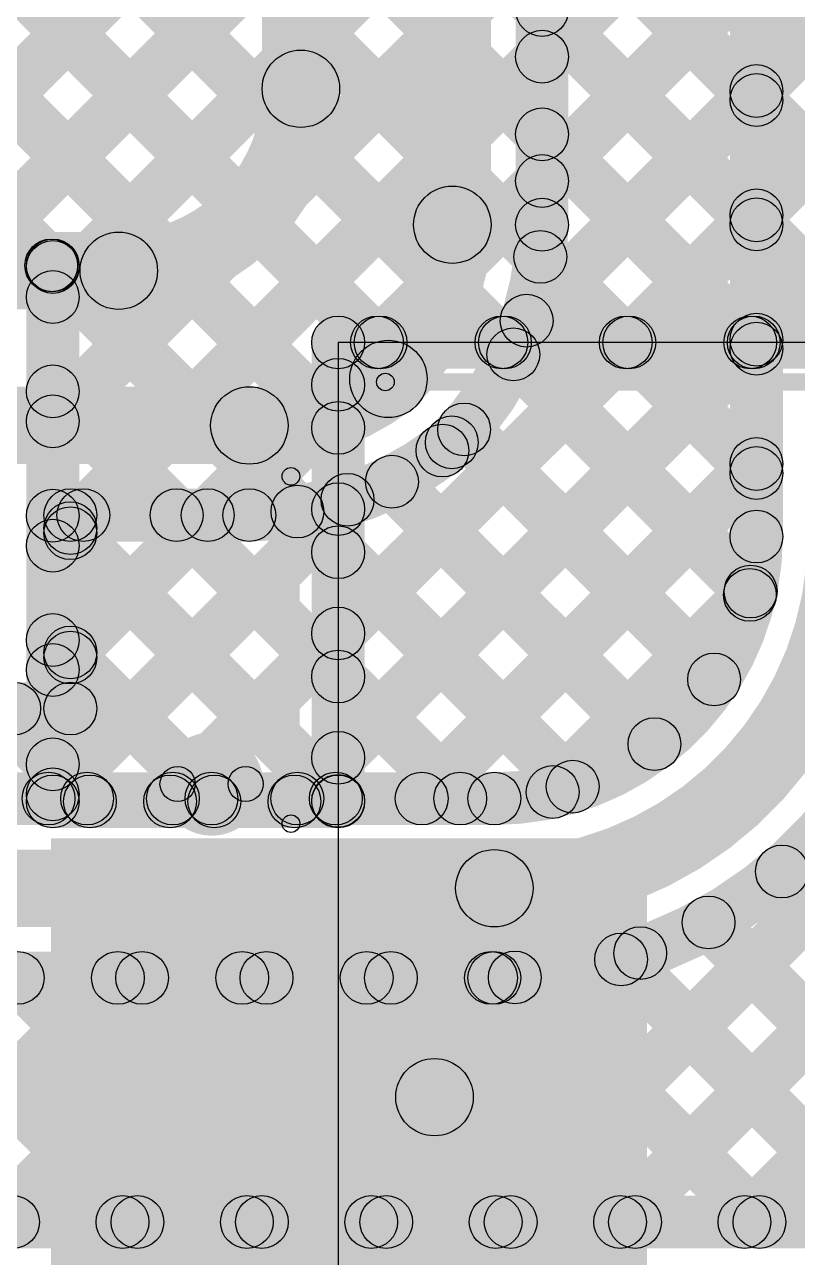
# Model space of a CAD drawing. Header units: millimetres. Extents: x 0 to 210, y 0 to 213.
# Drawn here: x 1.4175 to 1.6371, y 1.9455 to 2.296 of the extents above; entities that cross this region are included whole.
import ezdxf

# ---------------------------------------------------------------- set-up
doc = ezdxf.new("R2010")
doc.units = ezdxf.units.MM
doc.header["$MEASUREMENT"] = 0
for name, color, linetype in [('BottomLayer', 5, 'Continuous'), ('TopLayer', 1, 'Continuous'), ('TopOverlay', 2, 'Continuous'), ('TopPaste', 8, 'Continuous'), ('TopSolder', 216, 'Continuous')]:
    doc.layers.add(name, color=color, linetype=linetype)

# ---------------------------------------------------------------- blocks, each defined once
blk = doc.blocks.new('74437368033_21')
at = {"layer": 'TopLayer'}
blk.add_hatch(color=1, dxfattribs=at).paths.add_polyline_path([(-0.26772, 0.0689), (-0.1063, 0.0689), (-0.1063, -0.0689), (-0.26772, -0.0689)])
at = {"layer": 'TopOverlay'}
for points in [[(-0.20178, 0.17406), (-0.20531, 0.17759), (-0.17846, 0.20444), (-0.17493, 0.20091)], [(-0.17669, 0.20018), (-0.17669, 0.20518), (0.17669, 0.20518), (0.17669, 0.20018)], [(-0.20104, 0.07709), (-0.20604, 0.07709), (-0.20604, 0.17583), (-0.20104, 0.17583)]]:
    blk.add_hatch(color=2, dxfattribs=at).paths.add_polyline_path(points)
h = blk.add_hatch(color=2, dxfattribs=at)
edge = h.paths.add_edge_path()
edge.add_arc((-0.17669, 0.20268), 0.0025, 0, 360)
h = blk.add_hatch(color=2, dxfattribs=at)
edge = h.paths.add_edge_path()
edge.add_arc((-0.17669, 0.20268), 0.0025, 0, 360)
h = blk.add_hatch(color=2, dxfattribs=at)
edge = h.paths.add_edge_path()
edge.add_arc((-0.20354, 0.17583), 0.0025, 0, 360)
h = blk.add_hatch(color=2, dxfattribs=at)
edge = h.paths.add_edge_path()
edge.add_arc((-0.20354, 0.17583), 0.0025, 0, 360)
h = blk.add_hatch(color=2, dxfattribs=at)
edge = h.paths.add_edge_path()
edge.add_arc((-0.23575, 0.08835), 0.005, 0, 360)
h = blk.add_hatch(color=2, dxfattribs=at)
edge = h.paths.add_edge_path()
edge.add_arc((-0.21638, 0.08835), 0.005, 0, 360)
h = blk.add_hatch(color=2, dxfattribs=at)
edge = h.paths.add_edge_path()
edge.add_arc((-0.20354, 0.07709), 0.0025, 0, 360)
at = {"layer": 'TopPaste'}
blk.add_hatch(color=8, dxfattribs=at).paths.add_polyline_path([(-0.26772, 0.0689), (-0.1063, 0.0689), (-0.1063, -0.0689), (-0.26772, -0.0689)])
at = {"layer": 'TopSolder'}
blk.add_hatch(color=216, dxfattribs=at).paths.add_polyline_path([(-0.27172, 0.0729), (-0.1023, 0.0729), (-0.1023, -0.0729), (-0.27172, -0.0729)])
at = {"layer": 'TopOverlay', "const_width": 0.01}
blk.add_lwpolyline([(-0.21638, 0.08835, 1), (-0.23575, 0.08835, 1)], format="xyb", close=True, dxfattribs=at)
at = {"layer": 'TopOverlay'}
for centre, radius in [((-0.17669, 0.20268), 0.0025), ((-0.17669, 0.20268), 0.0025), ((-0.20354, 0.17583), 0.0025), ((-0.20354, 0.17583), 0.0025), ((-0.23575, 0.08835), 0.005), ((-0.21638, 0.08835), 0.005), ((-0.20354, 0.07709), 0.0025)]:
    blk.add_circle(centre, radius, dxfattribs=at)

msp = doc.modelspace()

# ---------------------------------------------------------------- hatches: boundary and pattern name
at = {"layer": 'BottomLayer'}
for points in [[(1.55005, 2.23909), (1.52805, 2.23909), (1.52805, 2.704), (1.55005, 2.704)], [(1.507, 2.27775), (1.485, 2.27775), (1.485, 2.699), (1.507, 2.699)], [(1.57205, 2.23909), (1.55705, 2.23909), (1.55705, 2.69752), (1.57205, 2.69752)], [(1.633, 2.1504), (1.618, 2.1504), (1.618, 2.50052), (1.633, 2.50052)], [(1.56985, 2.28157), (1.55924, 2.29217), (1.6202, 2.35313), (1.6308, 2.34252)], [(1.55924, 2.3302), (1.56985, 2.3408), (1.6308, 2.27985), (1.6202, 2.26924)], [(1.56985, 2.24621), (1.55924, 2.25682), (1.6202, 2.31777), (1.6308, 2.30717)], [(1.55924, 2.29484), (1.56985, 2.30545), (1.6308, 2.2445), (1.6202, 2.23389)], [(1.56549, 2.20649), (1.55488, 2.2171), (1.6202, 2.28242), (1.6308, 2.27181)], [(1.55924, 2.25949), (1.56985, 2.27009), (1.6308, 2.20914), (1.6202, 2.19853)], [(1.46495, 2.0706), (1.45434, 2.0812), (1.6202, 2.24706), (1.6308, 2.23645)], [(0.34, 2.215), (0.34, 2.237), (1.44425, 2.237), (1.44425, 2.215)], [(1.55876, 2.22461), (1.56937, 2.23522), (1.6308, 2.17378), (1.6202, 2.16318)], [(1.55668, 1.9502), (1.54607, 1.9608), (1.8022, 2.21693), (1.8128, 2.20632)], [(1.5003, 2.0706), (1.4897, 2.0812), (1.6202, 2.21171), (1.6308, 2.2011)], [(1.5511, 2.19692), (1.56171, 2.20753), (1.62915, 2.14009), (1.61854, 2.12948)], [(0.46, 2.171), (0.46, 2.193), (1.48136, 2.193), (1.48136, 2.171)], [(1.53708, 2.17558), (1.54769, 2.18619), (1.61877, 2.11511), (1.60816, 2.1045)], [(1.59203, 1.9502), (1.58143, 1.9608), (1.8022, 2.18157), (1.8128, 2.17097)], [(1.53566, 2.0706), (1.52505, 2.0812), (1.6202, 2.17635), (1.6308, 2.16574)], [(1.5166, 2.16071), (1.5272, 2.17132), (1.60181, 2.09672), (1.5912, 2.08611)], [(1.42959, 2.0706), (1.41898, 2.0812), (1.50396, 2.16618), (1.51457, 2.15557)], [(1.4305, 2.149), (1.4305, 2.164), (1.48136, 2.164), (1.48136, 2.149)], [(1.48973, 2.15223), (1.50033, 2.16283), (1.57856, 2.08461), (1.56795, 2.074)], [(1.4358, 2.11217), (1.4252, 2.12277), (1.46423, 2.1618), (1.47483, 2.1512)], [(1.4358, 2.14752), (1.4252, 2.15813), (1.42887, 2.1618), (1.43948, 2.1512)], [(1.4554, 2.1512), (1.46601, 2.1618), (1.54661, 2.0812), (1.536, 2.0706)], [(1.438, 2.1015), (1.423, 2.1015), (1.423, 2.1565), (1.438, 2.1565)], [(1.4252, 2.14605), (1.4358, 2.15665), (1.51125, 2.0812), (1.50064, 2.0706)], [(1.62739, 1.9502), (1.61678, 1.9608), (1.8022, 2.14622), (1.8128, 2.13561)], [(1.57288, 2.07247), (1.56227, 2.08307), (1.61833, 2.13913), (1.62894, 2.12852)], [(1.4252, 2.11069), (1.4358, 2.1213), (1.4759, 2.0812), (1.46529, 2.0706)], [(1.26192, 2.094), (1.26192, 2.109), (1.4305, 2.109), (1.4305, 2.094)], [(1.39424, 2.0706), (1.38363, 2.0812), (1.40923, 2.1068), (1.41983, 2.0962)], [(1.40434, 2.0962), (1.41494, 2.1068), (1.44054, 2.0812), (1.42993, 2.0706)], [(1.26216, 2.0684), (1.26216, 2.0834), (1.551, 2.0834), (1.551, 2.0684)], [(0.525, 2.0394), (0.525, 2.0614), (1.551, 2.0614), (1.551, 2.0394)], [(1.62744, 2.04987), (1.63805, 2.06048), (1.73772, 1.9608), (1.72711, 1.9502)], [(1.60659, 2.03536), (1.6172, 2.04597), (1.70236, 1.9608), (1.69176, 1.9502)], [(1.52132, 1.9502), (1.51072, 1.9608), (1.58717, 2.03725), (1.59777, 2.02665)], [(1.58172, 2.02488), (1.59233, 2.03549), (1.66701, 1.9608), (1.6564, 1.9502)], [(0.5931, 2.0174), (0.5931, 2.0324), (1.551, 2.0324), (1.551, 2.0174)], [(1.33951, 2.0196), (1.35012, 2.0302), (1.41952, 1.9608), (1.40891, 1.9502)], [(1.3799, 1.9502), (1.36929, 1.9608), (1.4387, 2.0302), (1.4493, 2.0196)], [(1.37487, 2.0196), (1.38547, 2.0302), (1.45488, 1.9608), (1.44427, 1.9502)], [(1.41526, 1.9502), (1.40465, 1.9608), (1.47405, 2.0302), (1.48466, 2.0196)], [(1.41022, 2.0196), (1.42083, 2.0302), (1.49023, 1.9608), (1.47962, 1.9502)], [(1.45061, 1.9502), (1.44, 1.9608), (1.50941, 2.0302), (1.52001, 2.0196)], [(1.44558, 2.0196), (1.45619, 2.0302), (1.52559, 1.9608), (1.51498, 1.9502)], [(1.48597, 1.9502), (1.47536, 1.9608), (1.54476, 2.0302), (1.55537, 2.0196)], [(1.48093, 2.0196), (1.49154, 2.0302), (1.56094, 1.9608), (1.55034, 1.9502)], [(1.51629, 2.0196), (1.5269, 2.0302), (1.5963, 1.9608), (1.58569, 1.9502)], [(1.55151, 2.01973), (1.56212, 2.03034), (1.63165, 1.9608), (1.62105, 1.9502)], [(1.308, 1.948), (1.308, 1.963), (1.78, 1.963), (1.78, 1.948)]]:
    msp.add_hatch(color=5, dxfattribs=at).paths.add_polyline_path(points)
h = msp.add_hatch(color=5, dxfattribs=at)
edge = h.paths.add_edge_path()
edge.add_arc((1.56455, 2.30014), 0.0075, 0, 360)
h = msp.add_hatch(color=5, dxfattribs=at)
edge = h.paths.add_edge_path()
edge.add_arc((1.56455, 2.28687), 0.0075, 0, 360)
h = msp.add_hatch(color=5, dxfattribs=at)
edge = h.paths.add_edge_path()
edge.add_arc((1.496, 2.27775), 0.011, 0, 360)
h = msp.add_hatch(color=5, dxfattribs=at)
edge = h.paths.add_edge_path()
edge.add_arc((1.496, 2.27775), 0.011, 0, 360)
h = msp.add_hatch(color=5, dxfattribs=at)
edge = h.paths.add_edge_path()
edge.add_arc((1.6255, 2.27711), 0.0075, 0, 360)
h = msp.add_hatch(color=5, dxfattribs=at)
edge = h.paths.add_edge_path()
edge.add_arc((1.6255, 2.27455), 0.0075, 0, 360)
h = msp.add_hatch(color=5, dxfattribs=at)
edge = h.paths.add_edge_path()
edge.add_arc((1.56455, 2.26479), 0.0075, 0, 360)
h = msp.add_hatch(color=5, dxfattribs=at)
edge = h.paths.add_edge_path()
edge.add_arc((1.56455, 2.25152), 0.0075, 0, 360)
h = msp.add_hatch(color=5, dxfattribs=at)
edge = h.paths.add_edge_path()
edge.add_arc((1.53905, 2.23909), 0.011, 0, 360)
h = msp.add_hatch(color=5, dxfattribs=at)
edge = h.paths.add_edge_path()
edge.add_arc((1.53905, 2.23909), 0.011, 0, 360)
h = msp.add_hatch(color=5, dxfattribs=at)
edge = h.paths.add_edge_path()
edge.add_arc((1.6255, 2.24176), 0.0075, 0, 360)
h = msp.add_hatch(color=5, dxfattribs=at)
edge = h.paths.add_edge_path()
edge.add_arc((1.56455, 2.23909), 0.0075, 0, 360)
h = msp.add_hatch(color=5, dxfattribs=at)
edge = h.paths.add_edge_path()
edge.add_arc((1.56455, 2.23909), 0.0075, 0, 360)
h = msp.add_hatch(color=5, dxfattribs=at)
edge = h.paths.add_edge_path()
edge.add_arc((1.6255, 2.23919), 0.0075, 0, 360)
h = msp.add_hatch(color=5, dxfattribs=at)
edge = h.paths.add_edge_path()
edge.add_arc((1.44425, 2.226), 0.011, 0, 360)
h = msp.add_hatch(color=5, dxfattribs=at)
edge = h.paths.add_edge_path()
edge.add_arc((1.44425, 2.226), 0.011, 0, 360)
h = msp.add_hatch(color=5, dxfattribs=at)
edge = h.paths.add_edge_path()
edge.add_arc((1.56407, 2.22992), 0.0075, 0, 360)
h = msp.add_hatch(color=5, dxfattribs=at)
edge = h.paths.add_edge_path()
edge.add_arc((1.56018, 2.2118), 0.0075, 0, 360)
h = msp.add_hatch(color=5, dxfattribs=at)
edge = h.paths.add_edge_path()
edge.add_arc((1.6255, 2.2064), 0.0075, 0, 360)
h = msp.add_hatch(color=5, dxfattribs=at)
edge = h.paths.add_edge_path()
edge.add_arc((1.5564, 2.20222), 0.0075, 0, 360)
h = msp.add_hatch(color=5, dxfattribs=at)
edge = h.paths.add_edge_path()
edge.add_arc((1.6255, 2.20384), 0.0075, 0, 360)
h = msp.add_hatch(color=5, dxfattribs=at)
edge = h.paths.add_edge_path()
edge.add_arc((1.52088, 2.19523), 0.011, 0, 360)
h = msp.add_hatch(color=5, dxfattribs=at)
edge = h.paths.add_edge_path()
edge.add_arc((1.52088, 2.19523), 0.011, 0, 360)
h = msp.add_hatch(color=5, dxfattribs=at)
edge = h.paths.add_edge_path()
edge.add_arc((1.48136, 2.182), 0.011, 0, 360)
h = msp.add_hatch(color=5, dxfattribs=at)
edge = h.paths.add_edge_path()
edge.add_arc((1.48136, 2.182), 0.011, 0, 360)
h = msp.add_hatch(color=5, dxfattribs=at)
edge = h.paths.add_edge_path()
edge.add_arc((1.54239, 2.18088), 0.0075, 0, 360)
h = msp.add_hatch(color=5, dxfattribs=at)
edge = h.paths.add_edge_path()
edge.add_arc((1.53891, 2.1772), 0.0075, 0, 360)
h = msp.add_hatch(color=5, dxfattribs=at)
edge = h.paths.add_edge_path()
edge.add_arc((1.53891, 2.1772), 0.0075, 0, 360)
h = msp.add_hatch(color=5, dxfattribs=at)
edge = h.paths.add_edge_path()
edge.add_arc((1.53891, 2.1772), 0.0075, 0, 360)
h = msp.add_hatch(color=5, dxfattribs=at)
edge = h.paths.add_edge_path()
edge.add_arc((1.53624, 2.17487), 0.0075, 0, 360)
h = msp.add_hatch(color=5, dxfattribs=at)
edge = h.paths.add_edge_path()
edge.add_arc((1.53624, 2.17487), 0.0075, 0, 360)
h = msp.add_hatch(color=5, dxfattribs=at)
edge = h.paths.add_edge_path()
edge.add_arc((1.53624, 2.17487), 0.0075, 0, 360)
h = msp.add_hatch(color=5, dxfattribs=at)
edge = h.paths.add_edge_path()
edge.add_arc((1.6255, 2.17105), 0.0075, 0, 360)
h = msp.add_hatch(color=5, dxfattribs=at)
edge = h.paths.add_edge_path()
edge.add_arc((1.5219, 2.16601), 0.0075, 0, 360)
h = msp.add_hatch(color=5, dxfattribs=at)
edge = h.paths.add_edge_path()
edge.add_arc((1.6255, 2.16848), 0.0075, 0, 360)
h = msp.add_hatch(color=5, dxfattribs=at)
edge = h.paths.add_edge_path()
edge.add_arc((1.50926, 2.16088), 0.0075, 0, 360)
h = msp.add_hatch(color=5, dxfattribs=at)
edge = h.paths.add_edge_path()
edge.add_arc((1.4305, 2.1565), 0.0075, 0, 360)
h = msp.add_hatch(color=5, dxfattribs=at)
edge = h.paths.add_edge_path()
edge.add_arc((1.4305, 2.1565), 0.0075, 0, 360)
h = msp.add_hatch(color=5, dxfattribs=at)
edge = h.paths.add_edge_path()
edge.add_arc((1.43418, 2.1565), 0.0075, 0, 360)
h = msp.add_hatch(color=5, dxfattribs=at)
edge = h.paths.add_edge_path()
edge.add_arc((1.4607, 2.1565), 0.0075, 0, 360)
h = msp.add_hatch(color=5, dxfattribs=at)
edge = h.paths.add_edge_path()
edge.add_arc((1.46953, 2.1565), 0.0075, 0, 360)
h = msp.add_hatch(color=5, dxfattribs=at)
edge = h.paths.add_edge_path()
edge.add_arc((1.48136, 2.1565), 0.0075, 0, 360)
h = msp.add_hatch(color=5, dxfattribs=at)
edge = h.paths.add_edge_path()
edge.add_arc((1.48136, 2.1565), 0.0075, 0, 360)
h = msp.add_hatch(color=5, dxfattribs=at)
edge = h.paths.add_edge_path()
edge.add_arc((1.49503, 2.15753), 0.0075, 0, 360)
h = msp.add_hatch(color=5, dxfattribs=at)
edge = h.paths.add_edge_path()
edge.add_arc((1.4305, 2.15282), 0.0075, 0, 360)
h = msp.add_hatch(color=5, dxfattribs=at)
edge = h.paths.add_edge_path()
edge.add_arc((1.4305, 2.15135), 0.0075, 0, 360)
h = msp.add_hatch(color=5, dxfattribs=at)
edge = h.paths.add_edge_path()
edge.add_arc((1.6255, 2.1504), 0.0075, 0, 360)
h = msp.add_hatch(color=5, dxfattribs=at)
edge = h.paths.add_edge_path()
edge.add_arc((1.6255, 2.1504), 0.0075, 0, 360)
h = msp.add_hatch(color=5, dxfattribs=at)
edge = h.paths.add_edge_path()
edge.add_arc((1.62384, 2.13478), 0.0075, 0, 360)
h = msp.add_hatch(color=5, dxfattribs=at)
edge = h.paths.add_edge_path()
edge.add_arc((1.62363, 2.13382), 0.0075, 0, 360)
h = msp.add_hatch(color=5, dxfattribs=at)
edge = h.paths.add_edge_path()
edge.add_arc((1.4305, 2.11747), 0.0075, 0, 360)
h = msp.add_hatch(color=5, dxfattribs=at)
edge = h.paths.add_edge_path()
edge.add_arc((1.4305, 2.11599), 0.0075, 0, 360)
h = msp.add_hatch(color=5, dxfattribs=at)
edge = h.paths.add_edge_path()
edge.add_arc((1.61347, 2.1098), 0.0075, 0, 360)
h = msp.add_hatch(color=5, dxfattribs=at)
edge = h.paths.add_edge_path()
edge.add_arc((1.41453, 2.1015), 0.0075, 0, 360)
h = msp.add_hatch(color=5, dxfattribs=at)
edge = h.paths.add_edge_path()
edge.add_arc((1.4305, 2.1015), 0.0075, 0, 360)
h = msp.add_hatch(color=5, dxfattribs=at)
edge = h.paths.add_edge_path()
edge.add_arc((1.4305, 2.1015), 0.0075, 0, 360)
h = msp.add_hatch(color=5, dxfattribs=at)
edge = h.paths.add_edge_path()
edge.add_arc((1.5965, 2.09141), 0.0075, 0, 360)
h = msp.add_hatch(color=5, dxfattribs=at)
edge = h.paths.add_edge_path()
edge.add_arc((1.57326, 2.0793), 0.0075, 0, 360)
h = msp.add_hatch(color=5, dxfattribs=at)
edge = h.paths.add_edge_path()
edge.add_arc((1.42429, 2.0759), 0.0075, 0, 360)
h = msp.add_hatch(color=5, dxfattribs=at)
edge = h.paths.add_edge_path()
edge.add_arc((1.43524, 2.0759), 0.0075, 0, 360)
h = msp.add_hatch(color=5, dxfattribs=at)
edge = h.paths.add_edge_path()
edge.add_arc((1.45964, 2.0759), 0.0075, 0, 360)
h = msp.add_hatch(color=5, dxfattribs=at)
edge = h.paths.add_edge_path()
edge.add_arc((1.47059, 2.0759), 0.0075, 0, 360)
h = msp.add_hatch(color=5, dxfattribs=at)
edge = h.paths.add_edge_path()
edge.add_arc((1.495, 2.0759), 0.0075, 0, 360)
h = msp.add_hatch(color=5, dxfattribs=at)
edge = h.paths.add_edge_path()
edge.add_arc((1.50595, 2.0759), 0.0075, 0, 360)
h = msp.add_hatch(color=5, dxfattribs=at)
edge = h.paths.add_edge_path()
edge.add_arc((1.53035, 2.0759), 0.0075, 0, 360)
h = msp.add_hatch(color=5, dxfattribs=at)
edge = h.paths.add_edge_path()
edge.add_arc((1.5413, 2.0759), 0.0075, 0, 360)
h = msp.add_hatch(color=5, dxfattribs=at)
edge = h.paths.add_edge_path()
edge.add_arc((1.551, 2.0759), 0.0075, 0, 360)
h = msp.add_hatch(color=5, dxfattribs=at)
edge = h.paths.add_edge_path()
edge.add_arc((1.551, 2.0759), 0.0075, 0, 360)
h = msp.add_hatch(color=5, dxfattribs=at)
edge = h.paths.add_edge_path()
edge.add_arc((1.56758, 2.07777), 0.0075, 0, 360)
h = msp.add_hatch(color=5, dxfattribs=at)
edge = h.paths.add_edge_path()
edge.add_arc((1.551, 2.0504), 0.011, 0, 360)
h = msp.add_hatch(color=5, dxfattribs=at)
edge = h.paths.add_edge_path()
edge.add_arc((1.551, 2.0504), 0.011, 0, 360)
h = msp.add_hatch(color=5, dxfattribs=at)
edge = h.paths.add_edge_path()
edge.add_arc((1.63274, 2.05517), 0.0075, 0, 360)
h = msp.add_hatch(color=5, dxfattribs=at)
edge = h.paths.add_edge_path()
edge.add_arc((1.61189, 2.04067), 0.0075, 0, 360)
h = msp.add_hatch(color=5, dxfattribs=at)
edge = h.paths.add_edge_path()
edge.add_arc((1.58702, 2.03018), 0.0075, 0, 360)
h = msp.add_hatch(color=5, dxfattribs=at)
edge = h.paths.add_edge_path()
edge.add_arc((1.59247, 2.03195), 0.0075, 0, 360)
h = msp.add_hatch(color=5, dxfattribs=at)
edge = h.paths.add_edge_path()
edge.add_arc((1.41553, 2.0249), 0.0075, 0, 360)
h = msp.add_hatch(color=5, dxfattribs=at)
edge = h.paths.add_edge_path()
edge.add_arc((1.444, 2.0249), 0.0075, 0, 360)
h = msp.add_hatch(color=5, dxfattribs=at)
edge = h.paths.add_edge_path()
edge.add_arc((1.45088, 2.0249), 0.0075, 0, 360)
h = msp.add_hatch(color=5, dxfattribs=at)
edge = h.paths.add_edge_path()
edge.add_arc((1.47935, 2.0249), 0.0075, 0, 360)
h = msp.add_hatch(color=5, dxfattribs=at)
edge = h.paths.add_edge_path()
edge.add_arc((1.48624, 2.0249), 0.0075, 0, 360)
h = msp.add_hatch(color=5, dxfattribs=at)
edge = h.paths.add_edge_path()
edge.add_arc((1.51471, 2.0249), 0.0075, 0, 360)
h = msp.add_hatch(color=5, dxfattribs=at)
edge = h.paths.add_edge_path()
edge.add_arc((1.52159, 2.0249), 0.0075, 0, 360)
h = msp.add_hatch(color=5, dxfattribs=at)
edge = h.paths.add_edge_path()
edge.add_arc((1.55006, 2.0249), 0.0075, 0, 360)
h = msp.add_hatch(color=5, dxfattribs=at)
edge = h.paths.add_edge_path()
edge.add_arc((1.551, 2.0249), 0.0075, 0, 360)
h = msp.add_hatch(color=5, dxfattribs=at)
edge = h.paths.add_edge_path()
edge.add_arc((1.551, 2.0249), 0.0075, 0, 360)
h = msp.add_hatch(color=5, dxfattribs=at)
edge = h.paths.add_edge_path()
edge.add_arc((1.55681, 2.02504), 0.0075, 0, 360)
h = msp.add_hatch(color=5, dxfattribs=at)
edge = h.paths.add_edge_path()
edge.add_arc((1.41422, 1.9555), 0.0075, 0, 360)
h = msp.add_hatch(color=5, dxfattribs=at)
edge = h.paths.add_edge_path()
edge.add_arc((1.44531, 1.9555), 0.0075, 0, 360)
h = msp.add_hatch(color=5, dxfattribs=at)
edge = h.paths.add_edge_path()
edge.add_arc((1.44957, 1.9555), 0.0075, 0, 360)
h = msp.add_hatch(color=5, dxfattribs=at)
edge = h.paths.add_edge_path()
edge.add_arc((1.48066, 1.9555), 0.0075, 0, 360)
h = msp.add_hatch(color=5, dxfattribs=at)
edge = h.paths.add_edge_path()
edge.add_arc((1.48493, 1.9555), 0.0075, 0, 360)
h = msp.add_hatch(color=5, dxfattribs=at)
edge = h.paths.add_edge_path()
edge.add_arc((1.51602, 1.9555), 0.0075, 0, 360)
h = msp.add_hatch(color=5, dxfattribs=at)
edge = h.paths.add_edge_path()
edge.add_arc((1.52028, 1.9555), 0.0075, 0, 360)
h = msp.add_hatch(color=5, dxfattribs=at)
edge = h.paths.add_edge_path()
edge.add_arc((1.55137, 1.9555), 0.0075, 0, 360)
h = msp.add_hatch(color=5, dxfattribs=at)
edge = h.paths.add_edge_path()
edge.add_arc((1.55564, 1.9555), 0.0075, 0, 360)
h = msp.add_hatch(color=5, dxfattribs=at)
edge = h.paths.add_edge_path()
edge.add_arc((1.58673, 1.9555), 0.0075, 0, 360)
h = msp.add_hatch(color=5, dxfattribs=at)
edge = h.paths.add_edge_path()
edge.add_arc((1.59099, 1.9555), 0.0075, 0, 360)
h = msp.add_hatch(color=5, dxfattribs=at)
edge = h.paths.add_edge_path()
edge.add_arc((1.62208, 1.9555), 0.0075, 0, 360)
h = msp.add_hatch(color=5, dxfattribs=at)
edge = h.paths.add_edge_path()
edge.add_arc((1.62635, 1.9555), 0.0075, 0, 360)
at = {"layer": 'TopLayer'}
for points in [[(1.4308, 2.21323), (1.4202, 2.22384), (1.70942, 2.51306), (1.72003, 2.50246)], [(1.36906, 2.2222), (1.35845, 2.2328), (1.62363, 2.49798), (1.63423, 2.48737)], [(1.4308, 2.17788), (1.4202, 2.18848), (1.73091, 2.49919), (1.74151, 2.48858)], [(1.40441, 2.2222), (1.39381, 2.2328), (1.64703, 2.48603), (1.65764, 2.47542)], [(1.45538, 2.46942), (1.46598, 2.48002), (1.73509, 2.21092), (1.72448, 2.20031)], [(1.4308, 2.14252), (1.4202, 2.15313), (1.7381, 2.47103), (1.74871, 2.46043)], [(1.44622, 2.44322), (1.45683, 2.45383), (1.69973, 2.21092), (1.68913, 2.20031)], [(1.52395, 2.20031), (1.51335, 2.21092), (1.75651, 2.45408), (1.76711, 2.44348)], [(1.38053, 2.4382), (1.39114, 2.4488), (1.62902, 2.21092), (1.61841, 2.20031)], [(1.41589, 2.4382), (1.4265, 2.4488), (1.66438, 2.21092), (1.65377, 2.20031)], [(1.55931, 2.20031), (1.5487, 2.21092), (1.78658, 2.4488), (1.79719, 2.4382)], [(1.59466, 2.20031), (1.58406, 2.21092), (1.82194, 2.4488), (1.83255, 2.4382)], [(1.63002, 2.20031), (1.61941, 2.21092), (1.85729, 2.4488), (1.8679, 2.4382)], [(1.35204, 2.43134), (1.36265, 2.44194), (1.59367, 2.21092), (1.58306, 2.20031)], [(1.35204, 2.39598), (1.36265, 2.40659), (1.55831, 2.21092), (1.5477, 2.20031)], [(1.35204, 2.36062), (1.36265, 2.37123), (1.52296, 2.21092), (1.51235, 2.20031)], [(1.30457, 2.33739), (1.31517, 2.34799), (1.43036, 2.2328), (1.41976, 2.2222)], [(1.33992, 2.33739), (1.35053, 2.34799), (1.51192, 2.1866), (1.50131, 2.176)], [(1.3535, 2.22), (1.3535, 2.235), (1.4255, 2.235), (1.4255, 2.22)], [(1.4202, 2.22176), (1.4308, 2.23236), (1.51192, 2.15125), (1.50131, 2.14064)], [(1.433, 2.07508), (1.418, 2.07508), (1.418, 2.2275), (1.433, 2.2275)], [(1.50661, 2.19812), (1.50661, 2.21312), (2.0445, 2.21312), (2.0445, 2.19812)], [(1.51411, 2.07508), (1.49911, 2.07508), (1.49911, 2.20562), (1.51411, 2.20562)], [(1.4308, 2.10717), (1.4202, 2.11777), (1.50131, 2.19889), (1.51192, 2.18828)], [(1.4202, 2.1864), (1.4308, 2.19701), (1.51192, 2.11589), (1.50131, 2.10529)], [(1.4308, 2.07181), (1.4202, 2.08242), (1.50131, 2.16353), (1.51192, 2.15292)], [(1.4202, 2.15105), (1.4308, 2.16165), (1.51192, 2.08054), (1.50131, 2.06993)], [(1.46413, 2.06978), (1.45352, 2.08039), (1.50131, 2.12818), (1.51192, 2.11757)], [(1.4202, 2.11569), (1.4308, 2.1263), (1.47671, 2.08039), (1.46611, 2.06978)], [(1.49948, 2.06978), (1.48888, 2.08039), (1.50131, 2.09282), (1.51192, 2.08221)], [(1.4202, 2.08034), (1.4308, 2.09094), (1.44136, 2.08039), (1.43075, 2.06978)], [(1.4255, 2.06758), (1.4255, 2.08258), (1.50661, 2.08258), (1.50661, 2.06758)], [(1.39115, 1.98), (1.39115, 2.002), (1.53399, 2.002), (1.53399, 1.98)]]:
    msp.add_hatch(color=1, dxfattribs=at).paths.add_polyline_path(points)
h = msp.add_hatch(color=1, dxfattribs=at)
edge = h.paths.add_edge_path()
edge.add_arc((1.42506, 2.2275), 0.0075, 0, 360)
h = msp.add_hatch(color=1, dxfattribs=at)
edge = h.paths.add_edge_path()
edge.add_arc((1.4255, 2.2275), 0.0075, 0, 360)
h = msp.add_hatch(color=1, dxfattribs=at)
edge = h.paths.add_edge_path()
edge.add_arc((1.4255, 2.2275), 0.0075, 0, 360)
h = msp.add_hatch(color=1, dxfattribs=at)
edge = h.paths.add_edge_path()
edge.add_arc((1.4255, 2.22706), 0.0075, 0, 360)
h = msp.add_hatch(color=1, dxfattribs=at)
edge = h.paths.add_edge_path()
edge.add_arc((1.4255, 2.21853), 0.0075, 0, 360)
h = msp.add_hatch(color=1, dxfattribs=at)
edge = h.paths.add_edge_path()
edge.add_arc((1.50661, 2.20562), 0.0075, 0, 360)
h = msp.add_hatch(color=1, dxfattribs=at)
edge = h.paths.add_edge_path()
edge.add_arc((1.50661, 2.20562), 0.0075, 0, 360)
h = msp.add_hatch(color=1, dxfattribs=at)
edge = h.paths.add_edge_path()
edge.add_arc((1.51765, 2.20562), 0.0075, 0, 360)
h = msp.add_hatch(color=1, dxfattribs=at)
edge = h.paths.add_edge_path()
edge.add_arc((1.51865, 2.20562), 0.0075, 0, 360)
h = msp.add_hatch(color=1, dxfattribs=at)
edge = h.paths.add_edge_path()
edge.add_arc((1.55301, 2.20562), 0.0075, 0, 360)
h = msp.add_hatch(color=1, dxfattribs=at)
edge = h.paths.add_edge_path()
edge.add_arc((1.55401, 2.20562), 0.0075, 0, 360)
h = msp.add_hatch(color=1, dxfattribs=at)
edge = h.paths.add_edge_path()
edge.add_arc((1.58836, 2.20562), 0.0075, 0, 360)
h = msp.add_hatch(color=1, dxfattribs=at)
edge = h.paths.add_edge_path()
edge.add_arc((1.58936, 2.20562), 0.0075, 0, 360)
h = msp.add_hatch(color=1, dxfattribs=at)
edge = h.paths.add_edge_path()
edge.add_arc((1.62372, 2.20562), 0.0075, 0, 360)
h = msp.add_hatch(color=1, dxfattribs=at)
edge = h.paths.add_edge_path()
edge.add_arc((1.62472, 2.20562), 0.0075, 0, 360)
h = msp.add_hatch(color=1, dxfattribs=at)
edge = h.paths.add_edge_path()
edge.add_arc((1.4255, 2.1917), 0.0075, 0, 360)
h = msp.add_hatch(color=1, dxfattribs=at)
edge = h.paths.add_edge_path()
edge.add_arc((1.50661, 2.19358), 0.0075, 0, 360)
h = msp.add_hatch(color=1, dxfattribs=at)
edge = h.paths.add_edge_path()
edge.add_arc((1.4255, 2.18318), 0.0075, 0, 360)
h = msp.add_hatch(color=1, dxfattribs=at)
edge = h.paths.add_edge_path()
edge.add_arc((1.50661, 2.1813), 0.0075, 0, 360)
h = msp.add_hatch(color=1, dxfattribs=at)
edge = h.paths.add_edge_path()
edge.add_arc((1.4255, 2.15635), 0.0075, 0, 360)
h = msp.add_hatch(color=1, dxfattribs=at)
edge = h.paths.add_edge_path()
edge.add_arc((1.50661, 2.15823), 0.0075, 0, 360)
h = msp.add_hatch(color=1, dxfattribs=at)
edge = h.paths.add_edge_path()
edge.add_arc((1.4255, 2.14782), 0.0075, 0, 360)
h = msp.add_hatch(color=1, dxfattribs=at)
edge = h.paths.add_edge_path()
edge.add_arc((1.50661, 2.14595), 0.0075, 0, 360)
h = msp.add_hatch(color=1, dxfattribs=at)
edge = h.paths.add_edge_path()
edge.add_arc((1.4255, 2.12099), 0.0075, 0, 360)
h = msp.add_hatch(color=1, dxfattribs=at)
edge = h.paths.add_edge_path()
edge.add_arc((1.50661, 2.12287), 0.0075, 0, 360)
h = msp.add_hatch(color=1, dxfattribs=at)
edge = h.paths.add_edge_path()
edge.add_arc((1.4255, 2.11247), 0.0075, 0, 360)
h = msp.add_hatch(color=1, dxfattribs=at)
edge = h.paths.add_edge_path()
edge.add_arc((1.50661, 2.11059), 0.0075, 0, 360)
h = msp.add_hatch(color=1, dxfattribs=at)
edge = h.paths.add_edge_path()
edge.add_arc((1.4255, 2.08564), 0.0075, 0, 360)
h = msp.add_hatch(color=1, dxfattribs=at)
edge = h.paths.add_edge_path()
edge.add_arc((1.50661, 2.08752), 0.0075, 0, 360)
h = msp.add_hatch(color=1, dxfattribs=at)
edge = h.paths.add_edge_path()
edge.add_arc((1.4255, 2.07711), 0.0075, 0, 360)
h = msp.add_hatch(color=1, dxfattribs=at)
edge = h.paths.add_edge_path()
edge.add_arc((1.4255, 2.07508), 0.0075, 0, 360)
h = msp.add_hatch(color=1, dxfattribs=at)
edge = h.paths.add_edge_path()
edge.add_arc((1.4255, 2.07508), 0.0075, 0, 360)
h = msp.add_hatch(color=1, dxfattribs=at)
edge = h.paths.add_edge_path()
edge.add_arc((1.43605, 2.07508), 0.0075, 0, 360)
h = msp.add_hatch(color=1, dxfattribs=at)
edge = h.paths.add_edge_path()
edge.add_arc((1.45883, 2.07508), 0.0075, 0, 360)
h = msp.add_hatch(color=1, dxfattribs=at)
edge = h.paths.add_edge_path()
edge.add_arc((1.47141, 2.07508), 0.0075, 0, 360)
h = msp.add_hatch(color=1, dxfattribs=at)
edge = h.paths.add_edge_path()
edge.add_arc((1.49418, 2.07508), 0.0075, 0, 360)
h = msp.add_hatch(color=1, dxfattribs=at)
edge = h.paths.add_edge_path()
edge.add_arc((1.50661, 2.07523), 0.0075, 0, 360)
h = msp.add_hatch(color=1, dxfattribs=at)
edge = h.paths.add_edge_path()
edge.add_arc((1.50661, 2.07508), 0.0075, 0, 360)
h = msp.add_hatch(color=1, dxfattribs=at)
edge = h.paths.add_edge_path()
edge.add_arc((1.50661, 2.07508), 0.0075, 0, 360)
h = msp.add_hatch(color=1, dxfattribs=at)
edge = h.paths.add_edge_path()
edge.add_arc((1.53399, 1.991), 0.011, 0, 360)

# ---------------------------------------------------------------- linework, layer by layer
at = {"layer": 'BottomLayer'}
for points, const_width in [([(1.496, 2.27775, -0.414214), (1.44425, 2.226)], 0.022), ([(1.53905, 2.23909, -0.198912), (1.52088, 2.19523)], 0.022), ([(1.56455, 2.23909, -0.198912), (1.53891, 2.1772)], 0.015), ([(1.52088, 2.19523, -0.162954), (1.48136, 2.182)], 0.022), ([(1.53891, 2.1772, -0.034829), (1.53624, 2.17487)], 0.015), ([(1.53891, 2.1772, -0.034829), (1.53624, 2.17487)], 0.015), ([(1.53624, 2.17487, -0.162954), (1.48136, 2.1565)], 0.015), ([(1.651, 2.1504, -0.414214), (1.551, 2.0504)], 0.022), ([(1.6765, 2.1504, -0.414214), (1.551, 2.0249)], 0.015), ([(1.6255, 2.1504, -0.414214), (1.551, 2.0759)], 0.015)]:
    msp.add_lwpolyline(points, format="xyb", dxfattribs=dict(at, const_width=const_width))
for centre, radius in [((1.56455, 2.30014), 0.0075), ((1.56455, 2.28687), 0.0075), ((1.496, 2.27775), 0.011), ((1.496, 2.27775), 0.011), ((1.6255, 2.27711), 0.0075), ((1.6255, 2.27455), 0.0075), ((1.56455, 2.26479), 0.0075), ((1.56455, 2.25152), 0.0075), ((1.53905, 2.23909), 0.011), ((1.53905, 2.23909), 0.011), ((1.6255, 2.24176), 0.0075), ((1.56455, 2.23909), 0.0075), ((1.56455, 2.23909), 0.0075), ((1.6255, 2.23919), 0.0075), ((1.44425, 2.226), 0.011), ((1.44425, 2.226), 0.011), ((1.56407, 2.22992), 0.0075), ((1.56018, 2.2118), 0.0075), ((1.6255, 2.2064), 0.0075), ((1.5564, 2.20222), 0.0075), ((1.6255, 2.20384), 0.0075), ((1.52088, 2.19523), 0.011), ((1.52088, 2.19523), 0.011), ((1.48136, 2.182), 0.011), ((1.48136, 2.182), 0.011), ((1.54239, 2.18088), 0.0075), ((1.53891, 2.1772), 0.0075), ((1.53891, 2.1772), 0.0075), ((1.53891, 2.1772), 0.0075), ((1.53624, 2.17487), 0.0075), ((1.53624, 2.17487), 0.0075), ((1.53624, 2.17487), 0.0075), ((1.6255, 2.17105), 0.0075), ((1.5219, 2.16601), 0.0075), ((1.6255, 2.16848), 0.0075), ((1.50926, 2.16088), 0.0075), ((1.4305, 2.1565), 0.0075), ((1.4305, 2.1565), 0.0075), ((1.43418, 2.1565), 0.0075), ((1.4607, 2.1565), 0.0075), ((1.46953, 2.1565), 0.0075), ((1.48136, 2.1565), 0.0075), ((1.48136, 2.1565), 0.0075), ((1.49503, 2.15753), 0.0075), ((1.4305, 2.15282), 0.0075), ((1.4305, 2.15135), 0.0075), ((1.6255, 2.1504), 0.0075), ((1.6255, 2.1504), 0.0075), ((1.62384, 2.13478), 0.0075), ((1.62363, 2.13382), 0.0075), ((1.4305, 2.11747), 0.0075), ((1.4305, 2.11599), 0.0075), ((1.61347, 2.1098), 0.0075), ((1.41453, 2.1015), 0.0075), ((1.4305, 2.1015), 0.0075), ((1.4305, 2.1015), 0.0075), ((1.5965, 2.09141), 0.0075), ((1.57326, 2.0793), 0.0075), ((1.42429, 2.0759), 0.0075), ((1.43524, 2.0759), 0.0075), ((1.45964, 2.0759), 0.0075), ((1.47059, 2.0759), 0.0075), ((1.495, 2.0759), 0.0075), ((1.50595, 2.0759), 0.0075), ((1.53035, 2.0759), 0.0075), ((1.5413, 2.0759), 0.0075), ((1.551, 2.0759), 0.0075), ((1.551, 2.0759), 0.0075), ((1.56758, 2.07777), 0.0075), ((1.551, 2.0504), 0.011), ((1.551, 2.0504), 0.011), ((1.63274, 2.05517), 0.0075), ((1.61189, 2.04067), 0.0075), ((1.58702, 2.03018), 0.0075), ((1.59247, 2.03195), 0.0075), ((1.41553, 2.0249), 0.0075), ((1.444, 2.0249), 0.0075), ((1.45088, 2.0249), 0.0075), ((1.47935, 2.0249), 0.0075), ((1.48624, 2.0249), 0.0075), ((1.51471, 2.0249), 0.0075), ((1.52159, 2.0249), 0.0075), ((1.55006, 2.0249), 0.0075), ((1.551, 2.0249), 0.0075), ((1.551, 2.0249), 0.0075), ((1.55681, 2.02504), 0.0075), ((1.41422, 1.9555), 0.0075), ((1.44531, 1.9555), 0.0075), ((1.44957, 1.9555), 0.0075), ((1.48066, 1.9555), 0.0075), ((1.48493, 1.9555), 0.0075), ((1.51602, 1.9555), 0.0075), ((1.52028, 1.9555), 0.0075), ((1.55137, 1.9555), 0.0075), ((1.55564, 1.9555), 0.0075), ((1.58673, 1.9555), 0.0075), ((1.59099, 1.9555), 0.0075), ((1.62208, 1.9555), 0.0075), ((1.62635, 1.9555), 0.0075)]:
    msp.add_circle(centre, radius, dxfattribs=at)
at = {"layer": 'TopLayer'}
for p, q in [((2.048, 2.20562), (1.50661, 2.20562)), ((1.50661, 2.20562), (1.50661, 1.77562))]:
    msp.add_line(p, q, dxfattribs=at)
for centre, radius in [((1.42506, 2.2275), 0.0075), ((1.4255, 2.2275), 0.0075), ((1.4255, 2.2275), 0.0075), ((1.4255, 2.22706), 0.0075), ((1.4255, 2.21853), 0.0075), ((1.50661, 2.20562), 0.0075), ((1.50661, 2.20562), 0.0075), ((1.51765, 2.20562), 0.0075), ((1.51865, 2.20562), 0.0075), ((1.55301, 2.20562), 0.0075), ((1.55401, 2.20562), 0.0075), ((1.58836, 2.20562), 0.0075), ((1.58936, 2.20562), 0.0075), ((1.62372, 2.20562), 0.0075), ((1.62472, 2.20562), 0.0075), ((1.4255, 2.1917), 0.0075), ((1.50661, 2.19358), 0.0075), ((1.4255, 2.18318), 0.0075), ((1.50661, 2.1813), 0.0075), ((1.4255, 2.15635), 0.0075), ((1.50661, 2.15823), 0.0075), ((1.4255, 2.14782), 0.0075), ((1.50661, 2.14595), 0.0075), ((1.4255, 2.12099), 0.0075), ((1.50661, 2.12287), 0.0075), ((1.4255, 2.11247), 0.0075), ((1.50661, 2.11059), 0.0075), ((1.4255, 2.08564), 0.0075), ((1.50661, 2.08752), 0.0075), ((1.4255, 2.07711), 0.0075), ((1.4255, 2.07508), 0.0075), ((1.4255, 2.07508), 0.0075), ((1.43605, 2.07508), 0.0075), ((1.45883, 2.07508), 0.0075), ((1.47141, 2.07508), 0.0075), ((1.49418, 2.07508), 0.0075), ((1.50661, 2.07523), 0.0075), ((1.50661, 2.07508), 0.0075), ((1.50661, 2.07508), 0.0075), ((1.53399, 1.991), 0.011)]:
    msp.add_circle(centre, radius, dxfattribs=at)

# ---------------------------------------------------------------- block references
at = {"rotation": 360}
msp.add_blockref('74437368033_21', (1.69672, 1.99169), dxfattribs=at)

doc.saveas('drawing.dxf')
